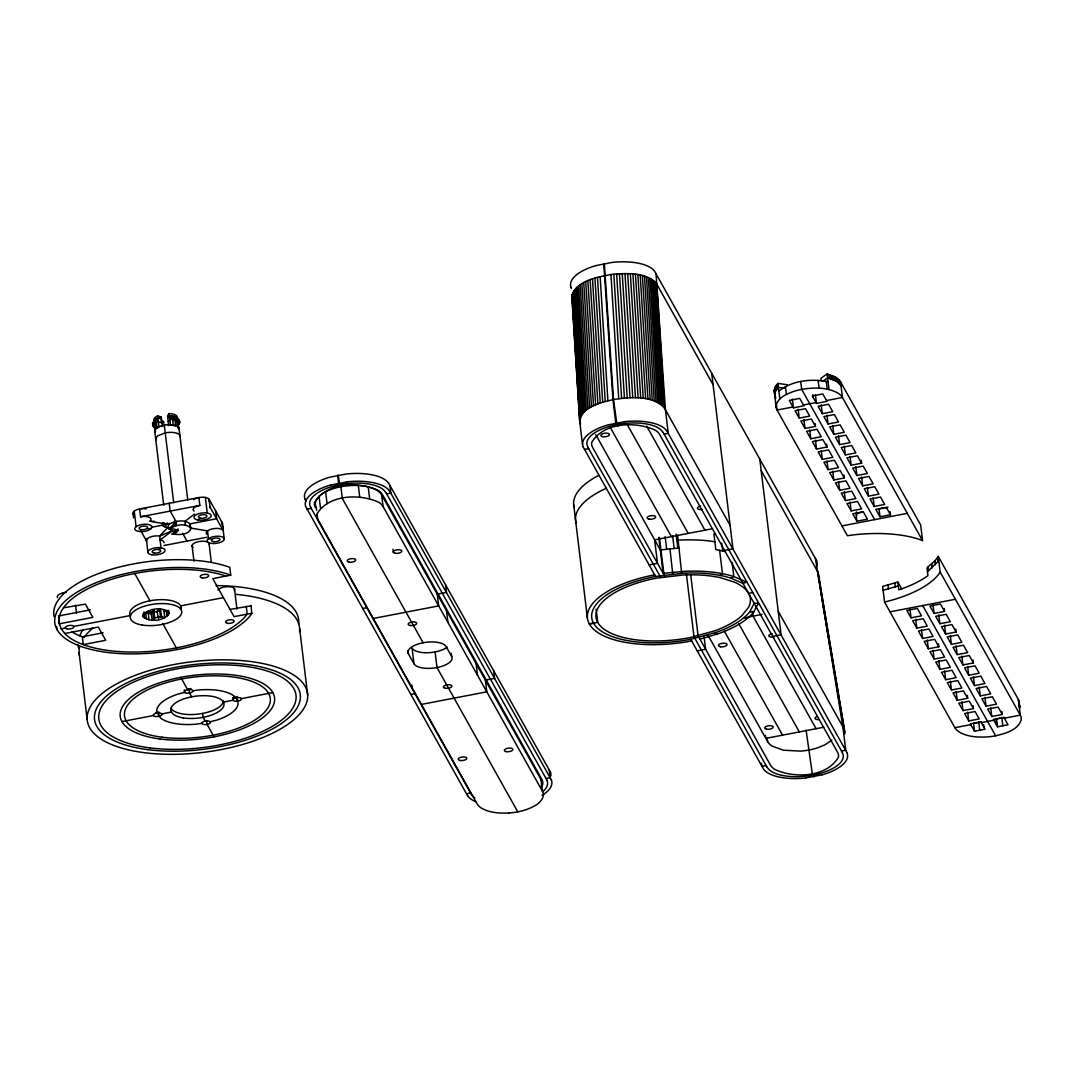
<?xml version="1.0" encoding="UTF-8"?>
<svg xmlns="http://www.w3.org/2000/svg" width="1075" height="1075" viewBox="0 0 1075 1075"><rect width="100%" height="100%" fill="white"/><g stroke="black" fill="none" stroke-linecap="round" stroke-linejoin="round"><path stroke-width="1.5" d="M672.762 573.996L669.927 548.761M174.58 525.662L174.647 520.985M582.489 444.351L579.653 420.903L571.887 296.781C575.595 280.4 597.082 277.417 610.949 274.501C626.093 273.278 645.726 271.397 656.731 284.055L713.074 384.702M844.601 734.252L843.821 728.487L778.219 611.299M774.39 392.482L774.968 387.403L777.964 383.372L787.397 384.769M1019.718 708.371L1018.388 699.516L938.273 556.407L934.941 560.841L926.999 567.788L927.94 575.595L924.554 577.947A87.223 35.892 -6.9 0 1 902.328 588.643L898.781 589.852L897.84 582.032L882.656 586.413L884.537 602.04L954.896 727.708A41.508 17.079 -6.9 0 0 959.223 731.994C967.5 736.872 977.524 737.437 986.904 736.939A30.49 12.551 -6.9 0 0 995.638 735.797C1005.112 733.526 1017.622 730.422 1021.129 720.089A41.508 17.079 -6.9 0 0 1020.282 715.144L1018.388 699.516M681.644 573.284L677.64 535.229M777.964 383.372L778.394 387.296L775.438 391.313L774.658 394.391L776.11 407.116M1018.979 705.496L1019.328 702.445M730.1 525.352L664.498 408.178C652.014 394.458 630.138 397.32 613.503 399.483C601.288 402.682 580.742 406.484 579.815 422.072L571.913 295.598M140.906 530.942L146.63 541.168A8.64 3.548 -6.9 0 1 150.097 537.124A8.64 3.548 -6.9 0 1 159.637 536.076L167.566 527.758L169.272 523.35M541.182 786.47L541.854 784.414A41.508 17.079 -6.9 0 0 540.994 779.456L381.638 494.836A41.508 17.079 -6.9 0 0 377.325 490.549C366.36 484.355 352.949 484.718 340.896 486.733A30.49 12.551 -6.9 0 0 332.712 488.856C325.913 491.356 317.555 494.796 315.405 502.442A41.508 17.079 -6.9 0 0 316.265 507.4L316.614 510.329M542.015 786.47L542.7 784.374A42.342 17.428 -6.9 0 0 541.827 779.308L382.472 494.675A42.342 17.428 -6.9 0 0 378.051 490.281C358.405 481.237 326.478 482.326 314.545 502.495A42.342 17.428 -6.9 0 0 315.418 507.561M153.913 426.358L152.529 423.886L155.875 418.941L157.85 417.772L161.478 419.048M154.074 427.716L152.69 425.23L156.399 421.158L161.949 422.959M179.041 422.811L179.619 421.427L178.222 418.941L174.526 416.401L169.38 415.555L167.767 417.839M177.832 425.525L179.78 422.771L178.383 420.298L176.528 419.371L171.288 418.296L168.238 421.749M162.661 522.625L162.392 525.191L163.44 526.293L167.566 527.758L171.758 527.435M189.832 526.428L190.114 523.861C184.255 518.943 174.808 520.905 168.627 524.425L151.226 521.55M168.963 613.543L168.667 612.159C161.72 606.73 148.001 608.141 143.056 615.653L143.351 617.037C150.312 622.465 164.032 621.054 168.963 613.543L168.6 610.479M165.214 527.167L167.23 522.84M163.44 526.293L164.945 523.485M163.991 522.49L162.392 525.191L151.239 527.341M927.47 571.685L938.005 561.526L938.744 560.303L938.273 556.407M938.744 560.303L940.155 572.034L939.416 573.244A87.223 35.892 -6.9 0 1 889.858 600.697L884.537 602.04M225.911 576.106L222.377 574.95A97.153 39.977 -6.9 0 0 63.465 607.792L61.759 610.506A97.153 39.977 -6.9 0 0 59.327 623.809L61.235 628.821L64.769 633.524A97.153 39.977 -6.9 0 0 80.168 643.401L84.28 644.987A97.153 39.977 -6.9 0 0 245.517 616.284L247.196 614.121L246.256 606.313M250.771 605.897L230.198 609.404M251.093 605.386L251.711 613.718A101.48 41.764 -6.9 0 1 108.884 652.619A101.48 41.764 -6.9 0 1 75.573 593.104A101.48 41.764 -6.9 0 1 229.969 574.87L230.762 575.179L229.808 567.358L229.015 567.062A101.48 41.764 -6.9 0 0 58.426 599.85L56.639 602.672A101.48 41.764 -6.9 0 0 54.099 616.58M155.875 418.941L153.093 422.502M152.529 423.886L154.034 421.561L154.289 422.811M176.838 418.995A11.879 4.891 -6.9 0 0 169.138 413.593L167.525 415.891L168.708 425.7M169.81 419.062L174.956 419.922L177.765 421.897L178.719 428.817L177.402 426.466L170.495 424.732L175.951 425.431L178.88 427.474L187.749 499.835M157.286 611.232L158.791 609.082M152.65 610.479L153.564 618.058L152.099 620.141L151.118 611.971M159.92 609.055L158.455 611.138L150.54 612.656L147.262 611.487M153.241 620.114L154.746 617.964L153.859 610.64M156.238 419.814L157.85 417.772L154.464 421.131L156.238 419.814L156.399 421.158M654.662 574.829A86.363 35.542 -6.9 0 0 588.052 621.054L589.315 623.93L593.534 623.191A82.049 33.768 -6.9 0 0 690.755 639.289L716.931 632.167A82.049 33.768 -6.9 0 0 741.911 619.267L743.712 617.789A61.235 25.195 -6.9 0 0 749.678 611.877L754.193 603.357L758.466 603.088L753.709 612.092A64.473 26.539 -6.9 0 1 747.421 618.313L745.539 619.872A86.363 35.542 -6.9 0 1 719.229 633.444L699.959 639.155M169.245 503.275L170.186 511.082L176.045 521.536L169.286 529.115L174.137 528.994L176.958 530.392L176.098 532.501L172.067 534.073L177.872 528.967M508.972 812.996A30.49 12.551 -6.9 0 0 525.957 809.73C532.757 807.231 541.115 803.791 543.265 796.145A41.508 17.079 -6.9 0 0 542.405 791.187L383.063 506.553A41.508 17.079 -6.9 0 0 378.736 502.267C359.588 493.412 328.413 494.46 316.816 514.173A41.508 17.079 -6.9 0 0 317.676 519.117L477.031 803.751A41.508 17.079 -6.9 0 0 481.345 808.037C489.622 812.915 499.66 813.479 509.039 812.982M922.552 540.591L842.437 397.481A41.508 17.079 -6.9 0 0 838.11 393.195C827.145 386.987 813.748 387.349 801.695 389.378A30.49 12.551 -6.9 0 0 793.498 391.502C786.698 394.001 778.34 397.441 776.19 405.087A41.508 17.079 -6.9 0 0 777.05 410.045L847.409 535.713L853.039 534.947A87.223 35.892 -6.9 0 1 920.724 539.865L922.552 540.591L920.657 524.963L840.543 381.84L836.216 377.553L827.118 373.925L820.924 378.319L821.233 380.926M779.859 399L778.864 391.206C792.342 380.268 811.504 378.521 828.072 381.746L829.013 389.553M831.822 740.084L825.076 744.747L817.806 747.77A31.35 12.9 -6.9 0 1 800.391 751.116L783.285 750.189L772.078 746.063A42.342 17.428 -6.9 0 1 767.657 741.683L708.506 636.051M175.104 524.009L169.286 529.115C175.104 525.07 184.712 522.571 190.584 527.771L190.853 529.021C187.561 535.646 178.101 534.638 172.067 534.073M178.289 529.585L173.639 533.684L177.98 530.096M175.023 533.146L177.348 531.09M176.098 532.501L178.423 530.445M194.629 513.998L184.94 521.294L185.411 525.205M158.751 549.54L161.048 547.807L159.637 536.076L172.228 530.862L175.023 531.117M198.002 519.991A8.64 3.548 -6.9 0 0 211.197 515.812A8.64 3.548 -6.9 0 0 198.66 513.729A8.64 3.548 -6.9 0 0 198.002 519.991L200.313 518.244A4.313 1.774 -6.9 0 0 206.911 516.161A4.313 1.774 -6.9 0 0 200.649 515.127A4.313 1.774 -6.9 0 0 200.313 518.244M822.644 381.343L827.602 377.836L836.686 381.464L841.013 385.75M719.981 575.421L722.454 573.714A64.473 26.539 -6.9 0 1 733.822 576.549L746.749 582.139L743.027 583.403L730.772 578.108A61.235 25.195 -6.9 0 0 719.981 575.421L717.052 574.856A82.049 33.768 -6.9 0 0 683.888 573.136L655.589 576.482A82.049 33.768 -6.9 0 0 593.534 623.191L589.315 623.93M162.271 425.593L161.237 417.1L157.622 415.81L158.966 426.95L156.99 428.132L156.292 422.462L158.28 421.279M164.018 611.567L166.195 610.278L166.947 616.405M730.772 578.108L733.822 576.549L732.115 562.48M174.043 418.753L172.591 419.331L173.277 425.001M154.988 432.069A12.309 5.066 -6.9 0 1 158.67 426.842L164.381 425.23L161.29 425.821M163.776 609.525L164.771 617.708L161.492 616.539L153.564 618.058M176.528 419.371L174.956 419.922L175.642 425.579M883.126 590.323L898.31 585.942M178.383 420.298L176.717 420.795L177.402 426.466M330.858 485L347.225 481.855M822.106 774.793L805.726 777.937M155.821 712.658A4.313 1.774 -6.9 0 0 158.038 712.483L159.087 712.214M121.959 721.58L153.389 715.533A4.313 1.774 -6.9 0 0 158.509 716.393L159.557 716.125A4.313 1.774 -6.9 0 0 161.774 713.934L171.409 712.08L170.938 708.17A26.768 11.019 -6.9 0 0 199.224 713.988A26.768 11.019 -6.9 0 0 223.506 700.994M210.189 721.782L216.196 720.263A41.025 16.878 -6.9 0 0 238.139 703.749L237.105 697.245M690.674 574.561L698.092 635.822L770.479 765.118A42.342 17.428 -6.9 0 0 774.914 769.512C794.559 778.555 826.473 777.467 838.406 757.297A42.342 17.428 -6.9 0 0 837.546 752.231L659.674 434.542A42.342 17.428 -6.9 0 0 655.253 430.148C635.607 421.104 603.68 422.193 591.747 442.363A42.342 17.428 -6.9 0 0 592.621 447.428L665.008 576.724M816.637 560.666L654.621 271.276A43.538 17.912 -6.9 0 0 612.414 262.381L596.034 265.579A43.538 17.912 -6.9 0 0 571.08 287.348M388.384 482.917A43.538 17.912 -6.9 0 0 346.284 473.994L329.904 477.179A43.538 17.912 -6.9 0 0 304.964 498.948M178.033 423.147L179.78 422.771M140.556 516.779L199.829 505.384L198.875 497.577L139.602 508.972L140.556 516.779A8.64 3.548 -6.9 0 1 149.438 517.33A8.64 3.548 -6.9 0 1 149.64 521.281M792.974 406.982L777.05 410.045L776.163 402.722M803.455 404.966L816.032 402.561M826.5 400.545L842.437 397.481L840.543 381.84M793.444 407.815L803.925 405.799L799.76 398.382L789.278 400.397L793.444 407.815L792.382 399.027M816.489 403.394L826.971 401.378L822.818 393.947L812.337 395.963L816.489 403.394L815.428 394.592M584.451 449.417L588.63 448.611M664.081 434.098L668.274 433.292L665.438 409.857L656.032 273.641M307.033 509.174L311.226 508.368M386.664 493.868L390.857 493.062L389.916 485.242M799.209 418.121L809.69 416.106L805.538 408.688L795.057 410.704L799.209 418.121L798.147 409.333M822.267 413.7L832.735 411.685L828.583 404.254L818.102 406.269L822.267 413.7L821.206 404.899M163.924 545.509L206.736 537.272M815.455 426.426L811.303 418.995L800.821 421.01L804.987 428.428L815.455 426.426L815.105 423.483M828.032 424.007L838.513 421.991L834.361 414.56L823.88 416.576L828.032 424.007L826.971 415.205M810.752 438.748L821.233 436.732L817.081 429.301L806.599 431.317L810.752 438.748L809.69 429.946M833.81 434.313L844.278 432.298L840.126 424.867L829.645 426.882L833.81 434.313L832.749 425.525M826.998 447.039L822.845 439.608L812.364 441.623L816.53 449.054L826.998 447.039L826.648 444.109M839.575 444.62L850.056 442.604L845.904 435.173L835.423 437.189L839.575 444.62L838.513 435.832M822.294 459.361L832.776 457.345L828.623 449.914L818.142 451.93L822.294 459.361L821.233 450.573M845.353 454.927L855.821 452.911L851.669 445.493L841.188 447.496L845.353 454.927L844.278 446.138M230.762 575.179L212.796 578.632L234.081 616.647L252.047 613.193M58.386 616.002L90.313 609.861M828.072 469.667L838.54 467.652L834.388 460.221L823.907 462.237L828.072 469.667L826.998 460.879M861.599 463.218L857.447 455.8L846.966 457.816L851.118 465.233L861.599 463.218L861.236 460.288M844.318 477.958L840.153 470.528L829.685 472.543L833.837 479.974L844.318 477.958L843.956 475.029M856.896 475.54L867.364 473.524L863.212 466.107L852.73 468.122L856.896 475.54L855.821 466.752M61.235 628.821L65.427 628.015M73.812 626.403L130.398 615.532A25.908 10.656 -6.9 0 1 153.322 600.226A25.908 10.656 -6.9 0 1 181.272 608.584M223.439 597.633L180.694 605.857L181.164 609.767M64.769 633.524L98.295 627.074L105.699 640.297L83.286 644.597L82.345 636.79L103.146 632.785M839.615 490.281L850.083 488.265L845.931 480.847L835.45 482.85L839.615 490.281L838.54 481.493M862.661 485.846L873.142 483.831L868.976 476.413L858.508 478.429L862.661 485.846L861.599 477.058M845.38 500.587L855.861 498.572L851.696 491.154L841.228 493.17L845.38 500.587L844.318 491.799M868.425 496.153L878.907 494.137L874.754 486.72L864.273 488.735L868.425 496.153L867.364 487.365M712.564 528.725L654.648 539.852L657.497 563.3L649.112 564.913M851.145 510.894L861.626 508.878L857.474 501.461L846.993 503.476L851.145 510.894L850.083 502.106M874.203 506.459L884.685 504.444L880.519 497.026L870.051 499.042L874.203 506.459L873.142 497.671M863.467 511.955L855.982 513.393L856.923 521.2L867.404 519.185L863.238 511.767L852.771 513.783L856.923 521.2M888.004 507.225L879.027 508.959L879.968 516.766L890.449 514.764L890.073 511.633M362.651 608.517L366.844 607.711M841.927 525.917L907.3 513.353M724.55 550.413L732.935 548.801L711.663 372.985M373.294 618.461L438.681 605.897L437.256 594.179L446.474 592.406L445.534 584.585M593.534 623.191L597.727 622.385A77.723 31.981 -6.9 0 0 689.827 637.636L714.62 630.877A77.723 31.981 -6.9 0 0 741.669 615.894L748.576 607.321A77.723 31.981 -6.9 0 0 734.507 582.166L720.25 577.651A77.723 31.981 -6.9 0 0 683.324 574.964L656.516 578.135A77.723 31.981 -6.9 0 0 597.727 622.385L596.128 609.149M748.617 593.387L752.809 592.58M223.385 702.082L233.02 700.228A4.313 1.774 -6.9 0 0 237.024 701.236L238.139 701.075A4.313 1.774 -6.9 0 0 241.405 698.616L272.835 692.582M746.977 617.305L762.215 614.376M410.771 694.463L414.963 693.657M486.209 679.964L494.594 678.352L493.653 670.531M890.019 611.836L955.406 599.272M697.232 650.859L705.617 649.246L704.098 636.749M772.67 636.36L781.055 634.747L759.783 458.931M421.413 704.407L486.8 691.843L485.376 680.126M911.036 617.856L921.517 615.841L917.351 608.41L906.87 610.425L911.036 617.856L909.974 609.055M944.562 611.406L940.41 603.975L929.929 605.991L934.081 613.422L944.562 611.406L944.213 608.477M916.8 628.163L927.282 626.147L923.129 618.716L912.648 620.732L916.8 628.163L915.739 619.375M939.859 623.728L950.34 621.713L946.175 614.295L935.693 616.298L939.859 623.728L938.798 614.94M922.578 638.469L933.046 636.454L928.894 629.023L918.413 631.038L922.578 638.469L921.517 629.681M956.105 632.019L951.953 624.602L941.472 626.617L945.624 634.035L956.105 632.019L955.756 629.09M938.824 646.76L934.672 639.343L924.191 641.345L928.343 648.776L938.824 646.76L938.475 643.831M951.402 644.342L961.87 642.326L957.718 634.908L947.236 636.924L951.402 644.342L950.34 635.553M934.121 659.082L944.589 657.067L940.437 649.649L929.956 651.652L934.121 659.082L933.06 650.294M957.167 654.648L967.648 652.633L963.496 645.215L953.014 647.231L957.167 654.648L956.105 645.86M939.886 669.389L950.367 667.373L946.215 659.956L935.734 661.972L939.886 669.389L938.824 660.601M973.413 662.939L969.26 655.522L958.779 657.537L962.945 664.955L973.413 662.939L973.063 660.01M945.664 679.696L956.132 677.68L951.98 670.263L941.498 672.278L945.664 679.696L944.589 670.907M968.709 675.261L979.191 673.259L975.038 665.828L964.557 667.844L968.709 675.261L967.648 666.473M951.429 690.002L961.91 687.987L957.758 680.569L947.277 682.585L951.429 690.002L950.367 681.214M974.488 685.581L984.955 683.566L980.803 676.135L970.322 678.15L974.488 685.581L973.413 676.78M466.389 793.807L470.581 793.001M546.019 778.502L550.212 777.695L549.271 769.875M967.675 698.293L963.522 690.876L953.041 692.891L957.207 700.309L967.675 698.293L967.325 695.364M980.252 695.888L990.733 693.872L986.568 686.441L976.1 688.457L980.252 695.888L979.191 687.086M823.719 727.238L765.803 738.377L765.413 735.246M973.453 708.613L969.287 701.182L958.819 703.198L962.972 710.615L973.453 708.613L973.09 705.67M986.03 706.194L996.498 704.179L992.346 696.748L981.865 698.763L986.03 706.194L984.955 697.393M968.736 720.935L979.218 718.92L975.065 711.489L964.584 713.504L968.736 720.935L967.675 712.134M1002.276 714.485L998.111 707.054L987.643 709.07L991.795 716.501L1002.276 714.485L1001.913 711.556M981.421 721.916L973.574 723.421L974.514 731.242L984.996 729.226L980.83 721.795L970.362 723.811L974.514 731.242M1004.48 717.482L996.619 718.987L997.56 726.808L1008.041 724.792L1003.889 717.361L993.407 719.377L997.56 726.808M954.896 727.708L970.819 724.644M981.3 722.628L993.878 720.21M1004.359 718.194L1020.282 715.144L940.155 572.034M766.085 765.548L761.893 766.354L761.517 763.237M841.523 751.049L845.716 750.243L842.881 726.808L815.401 558.274M177.496 424.464L179.216 424.155M63.465 607.792L85.449 604.137L92.853 617.359L59.327 623.809L58.574 617.561M167.472 424.625L164.287 425.068L173.693 502.778M679.185 548.022L660.305 549.957L595.725 434.596M192.842 690.795L199.211 689.935A41.025 16.878 -6.9 0 1 233.584 695.619L235.761 697.903M233.571 697.043A4.313 1.774 -6.9 0 0 236.554 697.326L237.669 697.178M201.952 723.354L195.583 724.228A41.025 16.878 -6.9 0 1 161.21 718.543L159.033 716.259L158.562 712.349M624.427 421.722L608.06 424.867A43.538 17.912 -6.9 0 0 583.107 446.636M152.69 425.23L154.451 425.068L156.292 422.462L154.625 422.488M676.901 540.295L680.663 540.053A86.363 35.542 -6.9 0 1 709.097 540.94L714.862 541.76M153.255 423.846L154.988 423.752L155.687 429.422M167.458 424.813L170.616 424.544M151.226 521.294L154.41 521.308M749.678 611.877L753.709 612.092M146.764 612.643L150.406 612.965M144.507 618.246L143.768 612.105L151.36 614.013M714.633 534.047L713.907 533.939L715.802 549.567L725.517 551.569M743.712 617.789L747.421 618.313M784.71 388.209L778.394 387.296L778.864 391.206M172.175 415.81L173.881 417.409L169.38 415.555L171.113 416.952L178.222 418.941M190.114 527.986L207.529 530.875L208.469 538.683L212.097 539.287M146.966 528.497L150.581 529.102M148.202 611.124L151.588 612.32M160.444 616.875L163.817 618.071M83.339 637.166L79.228 635.58A97.153 39.977 -6.9 0 1 71.985 631.992M714.983 632.826L717.132 634.156M167.566 527.758L172.228 530.862L160.108 539.986A8.64 3.548 -6.9 0 1 164.072 542.768M707.108 635.338L708.922 636.776M174.526 416.401L176.367 418.027M177.617 419.626L179.619 421.427L178.101 419.398M699.032 637.488L700.497 639.02M177.348 418.377L176.3 417.275L178.92 420.218L179.082 421.561L177.765 421.897L178.45 427.554M155.768 427.433L154.451 425.068L155.405 431.989L154.719 426.332L153.389 426.493L153.228 425.149M617.91 426.278L615.787 423.026L612.952 399.591L603.76 263.738M806.089 730.086L812.243 773.382L814.38 776.634M408.03 650.697L408.406 653.815L413.956 663.732A19.431 7.995 -6.9 0 0 436.988 667.548A19.431 7.995 -6.9 0 0 451.675 656.489L446.125 646.572A19.431 7.995 -6.9 0 0 423.107 642.756L342.32 498.464L340.896 486.733L338.585 483.159L337.644 475.352M589.396 624.078L591.277 626.819A86.363 35.542 -6.9 0 0 691.682 640.942M666.648 430.564L847.167 753.011M388.492 482.89L550.508 772.267A43.538 17.912 -6.9 0 1 550.924 775.76M389.446 490.697L551.462 780.087M467.813 796.158L305.797 506.782A43.538 17.912 -6.9 0 1 330.804 484.959M890.449 514.764L886.297 507.333L875.816 509.348L879.968 516.766M874.607 519.628L801.695 389.378L800.7 381.571M922.713 605.548L995.638 735.797M897.84 582.032L901.723 588.979M761.194 470.648L818.062 572.384L844.802 733.056M663.154 432.446L842.451 752.702M646.707 426.157L704.945 530.19M816.086 728.702L753.064 616.136L752.5 611.447M626.806 423.765L688.188 533.415M738.767 623.742L799.33 731.927M609.995 426.909L671.418 536.64M724.348 631.159L782.56 735.152M587.716 446.958L660.749 577.396M767.012 767.201L693.98 636.763L686.361 573.768M655.589 576.482L582.999 446.649M690.755 639.289L763.519 769.095A43.538 17.912 -6.9 0 0 805.739 777.991M385.952 492.578L546.745 779.778M517.774 811.853L436.988 667.548L435.093 651.92M310.514 507.091L471.307 794.277M306.093 501.353L304.843 498.961M223.143 530.459L222.203 522.638L209.114 499.27L210.055 507.078L223.143 530.459A8.64 3.548 -6.9 0 0 211.829 529.008A8.64 3.548 -6.9 0 0 207.139 534.477M182.589 533.24L186.983 541.074M134.724 573.499L149.989 600.777M162.701 623.473L176.367 647.876M153.214 609.606L154.262 611.473M158.804 619.59L157.058 611.863M180.748 677.331L187.682 689.72A4.313 1.774 -6.9 0 1 192.801 690.567L192.895 691.023A4.313 1.774 -6.9 0 1 189.536 693.026A4.313 1.774 -6.9 0 1 184.793 692.582L184.416 692.179A4.313 1.774 -6.9 0 1 187.682 689.72M191.659 696.828L189.536 693.026L189.066 689.129M205.258 721.123A4.313 1.774 -6.9 0 0 201.898 723.139L201.992 723.582A4.313 1.774 -6.9 0 0 207.112 724.429A4.313 1.774 -6.9 0 0 210.377 721.983L210.001 721.58A4.313 1.774 -6.9 0 0 205.258 721.123L203.135 717.334L202.664 713.424M214.059 736.832L207.112 724.429L206.642 720.532M1018.858 703.413L1019.799 706.342M774.685 395.398L775.626 398.328L775.156 394.417M570.973 287.361L571.483 288.449M580.164 423.201L580.661 424.289M813.17 775.035L813.815 776.741M662.993 432.486A39.17 16.125 -6.9 0 0 616.956 424.544L613.503 399.483L604.325 263.63M385.791 492.619A39.17 16.125 -6.9 0 0 339.754 484.677L338.195 475.244M572.397 299.078L571.887 296.781M664.081 575.058L659.351 537.379M155.929 439.89L155.66 438.587L157.568 435.886L165.241 432.876A12.309 5.066 -6.9 0 1 180.103 436.598M157.219 713.007L156.668 710.414A41.025 16.878 -6.9 0 1 178.598 693.899L184.604 692.381L184.295 689.774M818.062 572.384L844.829 731.873M817.551 571.295L843.821 728.487M818.599 578.726L819.15 582.032M819.701 585.351L820.265 588.657M820.816 591.962L821.367 595.268M821.918 598.587L822.469 601.893M823.02 605.198L825.519 620.087M826.07 623.406L826.621 626.712M827.172 630.017L827.723 633.323M828.274 636.642L828.838 639.947M829.389 643.253L829.94 646.559M833.542 668.072L834.093 671.378M834.643 674.697L835.194 678.003M835.745 681.308L836.296 684.614M836.861 687.933L837.412 691.238M837.962 694.544L838.513 697.85M843.217 725.988L843.767 729.293M767.093 738.364L767.644 741.683M826.178 381.343L827.159 389.15M818.129 380.362L819.11 388.169M785.435 386.651L786.416 394.458M827.118 373.925L828.072 381.746M1001.86 717.979L1002.8 725.8M995.934 719.296L996.646 725.155M990.733 707.713L991.795 716.501M983.706 724.644L984.068 727.573M978.801 722.413L979.755 730.234M961.87 656.167L962.945 664.955M961.91 701.827L962.972 710.615M956.132 691.521L957.207 700.309M944.562 625.247L945.624 634.035M933.019 604.634L934.081 613.422M927.282 639.988L928.343 648.776M850.056 456.445L851.118 465.233M856.52 511.915L856.896 515.046M839.938 380.913L840.422 384.823M839.212 380.026L839.683 383.936M838.339 379.166L838.809 383.076M837.344 378.333L837.815 382.243M836.216 377.553L836.686 381.464M834.966 376.828L835.45 380.738M833.609 376.129L834.079 380.039M832.131 375.498L832.601 379.408M830.558 374.92L831.029 378.83M828.879 374.396L829.363 378.306M832.776 471.186L833.837 479.974M812.902 394.686L813.264 397.616M815.455 440.253L816.53 449.054M803.925 419.64L804.987 428.428M777.01 384.366L777.48 388.277M776.19 385.361L776.661 389.271M775.505 386.382L775.989 390.292M774.968 387.403L775.438 391.313M774.564 388.438L775.035 392.348M774.296 389.459L775.169 397.374M774.188 390.48L774.86 396.393M721.701 543.036L722.655 550.843M719.618 550.266L722.454 573.714L719.363 573.109A86.363 35.542 -6.9 0 0 684.452 571.309L663.141 573.392L658.814 537.473M676.135 534.047L677.841 548.102M672.641 535.834L674.146 548.344M665.143 536.586L666.661 549.083M573.687 504.713L587.407 618.018M540.994 779.456L542.418 791.187M476.118 663.584L477.542 675.315M446.515 610.707L447.926 622.425M451.298 653.358L451.675 656.489M413.956 663.732L412.074 648.104A19.431 7.995 -6.9 0 0 427.554 652.74A19.431 7.995 -6.9 0 0 447.213 647.177M411.806 684.95L412.155 687.879M393.007 549.231L393.383 552.348M381.638 494.836L383.063 506.553M368.214 486.908L369.639 498.639M358.324 485.524L359.735 497.241M325.631 491.812L327.042 503.53M319.06 496.368L320.484 508.085M317.138 514.723L317.676 519.131M299.643 628.633L307.678 695.055A110.98 45.674 -6.9 0 1 144.265 752.675A110.98 45.674 -6.9 0 1 140.261 673.514A110.98 45.674 -6.9 0 1 307.678 695.055M234.471 588.71L236.93 609.028M222.391 523.552L224.285 539.18A8.64 3.548 -6.9 0 1 211.09 543.359A8.64 3.548 -6.9 0 1 211.748 537.11A8.64 3.548 -6.9 0 1 224.285 539.18M215.658 510.961L216.599 518.768L190.114 523.861L190.584 527.771M236.554 697.326L237.024 701.236M232.711 697.621L233.02 700.228A4.313 1.774 -6.9 0 1 235.237 698.038L236.285 697.769A4.313 1.774 -6.9 0 1 241.405 698.616M205.352 497.403L207.247 513.03M209.034 543.251L211.291 562.01M192.076 545.562L193.957 561.19M171.113 416.952L171.288 418.296M169.138 413.593L170.495 424.732M176.045 521.536L176.515 525.447M163.884 423.348L163.642 421.387A6.477 2.661 -6.9 0 1 160.833 420.93M154.706 430.779L163.709 505.156M167.821 610.385L168.372 614.981M160.565 608.961L161.492 616.539M159.557 609.552L160.538 616.916M146.321 538.562L147.866 551.986M148.296 613.718L149.035 619.845M134.227 511.082L136.108 526.71M158.038 712.483L158.509 716.393M145.703 613.072L146.442 619.2M133.072 513.89L133.542 517.787M142.988 613.973L143.351 617.037M75.546 605.279L76.486 613.099M79.08 652.686L87.115 719.108M56.666 626.497L57.042 629.628M1018.845 700.47L1019.826 707.35M937.534 557.629L938.005 561.526M934.941 560.841L935.411 564.751M931.729 564.012L932.2 567.923M927.94 567.13L928.41 571.027M894.83 583.067L895.3 586.963M887.977 585.082L888.447 588.979M656.731 284.055L664.498 408.178M656.046 283.007L663.812 407.129M655.159 281.959L662.926 406.095M654.111 280.965L661.878 405.1M652.901 280.024L660.668 404.146M651.517 279.137L659.284 403.259M649.972 278.291L657.739 402.413M648.292 277.511L656.059 401.633M646.465 276.799L654.232 400.921M644.489 276.141L652.256 400.276M642.393 275.563L650.16 399.685M640.189 275.052L647.956 399.174M637.865 274.609L645.632 398.731M635.446 274.246L643.213 398.368M632.933 273.95L640.7 398.086M630.353 273.749L638.12 397.871M627.692 273.614L635.459 397.737M624.992 273.561L632.758 397.683M622.237 273.587L630.004 397.723M619.442 273.695L627.209 397.831M616.647 273.883L624.414 398.005M613.825 274.152L621.592 398.274M610.949 274.501L618.716 398.623M600.132 276.584L607.899 400.706M597.458 277.296L605.225 401.418M594.918 278.062L602.685 402.184M592.473 278.882L600.24 403.004M590.121 279.769L597.888 403.891M587.864 280.696L595.631 404.818M585.741 281.677L593.508 405.812M583.738 282.712L591.505 406.834M581.857 283.773L589.624 407.895M580.137 284.875L587.904 408.997M578.552 286.017L586.318 410.139M577.127 287.173L584.894 411.295M575.864 288.355L583.631 412.477M574.762 289.551L582.529 413.673M573.835 290.761L581.602 414.883M573.082 291.97L580.849 416.092M572.518 293.179L580.285 417.315M572.128 294.389L579.949 419.895M133.838 514.683A8.64 3.548 -6.9 0 1 135.665 510.222A8.64 3.548 -6.9 0 1 146.079 508.797M193.5 499.687A8.64 3.548 -6.9 0 1 204.371 497.282A8.64 3.548 -6.9 0 1 208.913 501.138M221.437 521.845A8.64 3.548 -6.9 0 1 222.001 524.519M194.064 511.109A8.64 3.548 -6.9 0 1 199.829 505.384M210.055 507.078A8.64 3.548 -6.9 0 1 210.257 507.991M154.061 420.863A11.879 4.891 -6.9 0 1 157.622 415.81M160.162 417.745A6.477 2.661 -6.9 0 1 161.237 417.1M57.459 597.566A8.64 3.548 -6.9 0 1 66.22 592.338M193.03 547.269A8.64 3.548 -6.9 0 1 198.794 541.558A8.64 3.548 -6.9 0 1 209.222 544.165M217.903 590.054A8.64 3.548 -6.9 0 1 228.679 586.654A8.64 3.548 -6.9 0 1 234.283 590.578M161.774 713.934A4.313 1.774 -6.9 0 0 157.77 712.927L156.654 713.088A4.313 1.774 -6.9 0 0 153.389 715.533M191.028 688.497A4.313 1.774 -6.9 0 1 187.937 689.277M216.129 585.593A110.98 45.674 -6.9 0 1 298.622 623.836M78.515 647.835A110.98 45.674 -6.9 0 1 78.126 644.866M79.792 635.715A110.98 45.674 -6.9 0 1 83.245 629.533M236.07 594.354A110.98 45.674 -6.9 0 1 299.562 631.657M79.469 655.643A110.98 45.674 -6.9 0 1 79.711 646.612M84.186 637.354A110.98 45.674 -6.9 0 1 92.692 628.217M310.662 507.051A39.17 16.125 -6.9 0 1 339.74 484.677M474.841 797.919A39.17 16.125 -6.9 0 1 471.455 794.25M546.584 779.805A39.17 16.125 -6.9 0 1 542.942 791.522M347.225 481.802A43.538 17.912 -6.9 0 1 389.325 490.724M551.341 780.101A43.538 17.912 -6.9 0 1 542.002 795.392M475.58 801.641A43.538 17.912 -6.9 0 1 467.921 796.145M408.406 653.815A19.431 7.995 -6.9 0 1 423.107 642.756M587.864 446.918A39.17 16.125 -6.9 0 1 616.942 424.544M767.174 767.174A39.17 16.125 -6.9 0 0 813.211 775.102A39.17 16.125 -6.9 0 0 842.289 752.742M819.137 719.605A4.313 1.774 -6.9 0 1 815.146 718.611A4.313 1.774 -6.9 0 1 817.349 716.42M774.054 637.005A4.313 1.774 -6.9 0 1 768.934 636.158A4.313 1.774 -6.9 0 1 772.199 633.699M702.607 509.402A4.313 1.774 -6.9 0 1 697.487 508.556A4.313 1.774 -6.9 0 1 700.752 506.097M847.06 753.024A43.538 17.912 -6.9 0 1 822.147 774.833M624.427 421.669A43.538 17.912 -6.9 0 1 666.527 430.591M816.53 560.68A43.538 17.912 -6.9 0 1 816.476 566.565M576.227 523.377A86.363 35.542 -6.9 0 1 606.219 488.332M574.332 507.749A86.363 35.542 -6.9 0 1 598.802 475.352M141.04 529.639A4.313 1.774 -6.9 0 0 147.638 527.556A4.313 1.774 -6.9 0 0 141.376 526.508A4.313 1.774 -6.9 0 0 141.04 529.639M138.729 531.386A8.64 3.548 -6.9 0 0 151.924 527.207A8.64 3.548 -6.9 0 0 139.387 525.124A8.64 3.548 -6.9 0 0 138.729 531.386M154.128 553.02A4.313 1.774 -6.9 0 0 160.726 550.924A4.313 1.774 -6.9 0 0 154.451 549.889A4.313 1.774 -6.9 0 0 154.128 553.02M151.817 554.754A8.64 3.548 -6.9 0 0 165.012 550.575A8.64 3.548 -6.9 0 0 152.475 548.505A8.64 3.548 -6.9 0 0 151.817 554.754M213.401 541.625A4.313 1.774 -6.9 0 0 219.999 539.529A4.313 1.774 -6.9 0 0 213.737 538.494A4.313 1.774 -6.9 0 0 213.401 541.625M67.308 628.942A4.313 1.774 -6.9 0 0 73.906 626.859A4.313 1.774 -6.9 0 0 67.644 625.825A4.313 1.774 -6.9 0 0 67.308 628.942M202.113 577.853A4.313 1.774 -6.9 0 0 208.711 575.77A4.313 1.774 -6.9 0 0 202.449 574.735A4.313 1.774 -6.9 0 0 202.113 577.853M227.564 623.312A4.313 1.774 -6.9 0 0 234.162 621.229A4.313 1.774 -6.9 0 0 227.9 620.181A4.313 1.774 -6.9 0 0 227.564 623.312M142.155 625.032A25.908 10.656 -6.9 0 0 181.742 612.495A25.908 10.656 -6.9 0 0 144.144 606.273A25.908 10.656 -6.9 0 0 142.155 625.032M160.175 739.009A77.723 31.981 -6.9 0 0 274.636 698.656A77.723 31.981 -6.9 0 0 157.38 683.566A77.723 31.981 -6.9 0 0 160.175 739.009M162.244 737.235A73.409 30.207 -6.9 0 0 270.349 699.126A73.409 30.207 -6.9 0 0 159.597 684.869A73.409 30.207 -6.9 0 0 162.244 737.235M149.842 747.877A99.317 40.877 -6.9 0 0 296.095 696.318A99.317 40.877 -6.9 0 0 146.254 677.035A99.317 40.877 -6.9 0 0 149.842 747.877M147.772 749.651A103.63 42.651 -6.9 0 0 300.382 695.848A103.63 42.651 -6.9 0 0 144.037 675.732A103.63 42.651 -6.9 0 0 147.772 749.651M183.086 717.858A26.768 11.019 -6.9 0 0 223.99 704.904A26.768 11.019 -6.9 0 0 185.128 698.468A26.768 11.019 -6.9 0 0 183.086 717.858M395.264 553.289A4.313 1.774 -6.9 0 0 401.862 551.193A4.313 1.774 -6.9 0 0 395.587 550.158A4.313 1.774 -6.9 0 0 395.264 553.289M349.16 562.144A4.313 1.774 -6.9 0 0 355.758 560.062A4.313 1.774 -6.9 0 0 349.482 559.027A4.313 1.774 -6.9 0 0 349.16 562.144M506.312 751.64A4.313 1.774 -6.9 0 0 512.909 749.544A4.313 1.774 -6.9 0 0 506.648 748.509A4.313 1.774 -6.9 0 0 506.312 751.64M460.208 760.495A4.313 1.774 -6.9 0 0 466.805 758.413A4.313 1.774 -6.9 0 0 460.543 757.364A4.313 1.774 -6.9 0 0 460.208 760.495M410.153 625.489A4.313 1.774 -6.9 0 0 416.751 623.393A4.313 1.774 -6.9 0 0 410.489 622.358A4.313 1.774 -6.9 0 0 410.153 625.489M445.319 688.296A4.313 1.774 -6.9 0 0 451.917 686.213A4.313 1.774 -6.9 0 0 445.641 685.165A4.313 1.774 -6.9 0 0 445.319 688.296M602.847 436.705A4.313 1.774 -6.9 0 0 609.444 434.623A4.313 1.774 -6.9 0 0 603.183 433.574A4.313 1.774 -6.9 0 0 602.847 436.705M766.623 729.226A4.313 1.774 -6.9 0 0 773.221 727.143A4.313 1.774 -6.9 0 0 766.959 726.109A4.313 1.774 -6.9 0 0 766.623 729.226M720.465 646.774A4.313 1.774 -6.9 0 0 727.049 644.678A4.313 1.774 -6.9 0 0 720.788 643.643A4.313 1.774 -6.9 0 0 720.465 646.774M649.058 519.158A4.313 1.774 -6.9 0 0 655.656 517.075A4.313 1.774 -6.9 0 0 649.394 516.027A4.313 1.774 -6.9 0 0 649.058 519.158"/></g></svg>
